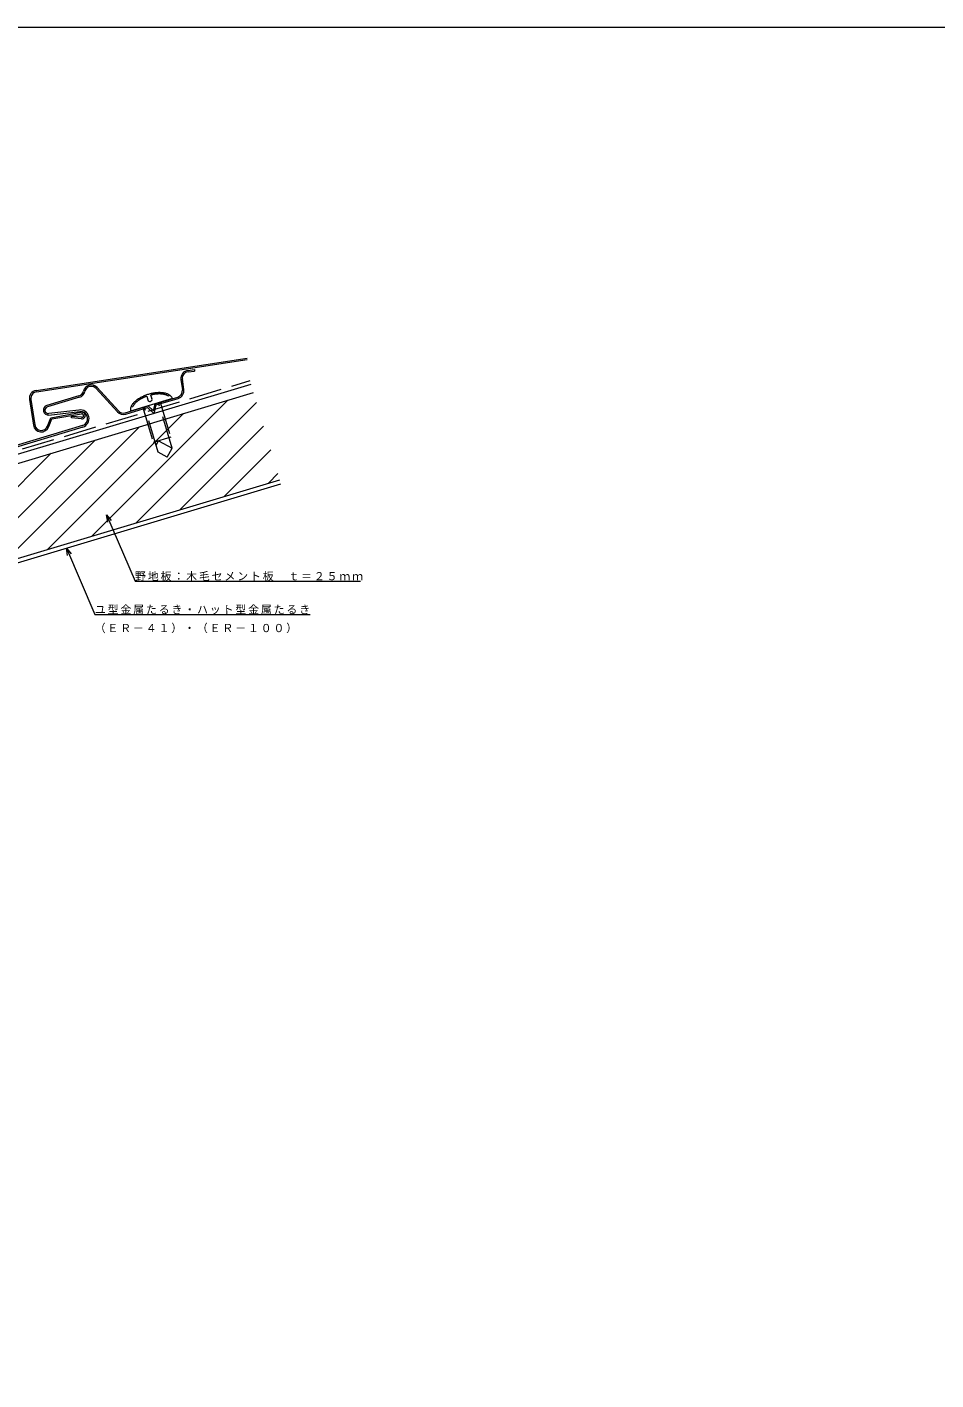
# Model space of a CAD drawing. Units: millimetres, scale not verified. Extents: x -567 to 1761, y -2125 to 401.
# Drawn here: x -217.9 to 31.8, y 29.3 to 400.9 of the extents above; entities that cross this region are included whole.
import ezdxf

# ---------------------------------------------------------------- set-up
doc = ezdxf.new("R2010")
doc.units = ezdxf.units.MM
doc.header["$LTSCALE"] = 3
doc.linetypes.add('DASHED3', pattern=[4, 3, -1])
doc.layers.add('0-0_0', color=7, linetype='Continuous', lineweight=18)
doc.layers.add('0-2_LAYER003', color=7, linetype='Continuous', lineweight=18)
doc.styles.add('ＭＳ ゴシック', font='')
doc.styles.get('ＭＳ ゴシック').set_extended_font_data('MS Gothic')

msp = doc.modelspace()

# ---------------------------------------------------------------- linework, layer by layer
at = {"layer": '0-0_0', "color": 3}
for p, q in [((-215.426, 301.118), (-157.469, 309.986)), ((-215.366, 300.723), (-157.409, 309.591)), ((-173.722, 306.636), (-171.926, 306.847)), ((-173.675, 306.239), (-171.88, 306.45)), ((-171.926, 306.847), (-171.88, 306.45)), ((-193.08, 295.229), (-198.951, 301.65)), ((-192.785, 295.499), (-198.656, 301.92)), ((-175.643, 304.142), (-175.239, 301.297)), ((-174.843, 301.353), (-175.247, 304.198)), ((-217.268, 298.61), (-216.194, 291.592)), ((-216.873, 298.671), (-215.799, 291.653)), ((-203.655, 299.631), (-212.461, 296.989)), ((-203.54, 299.248), (-212.347, 296.606)), ((-183.224, 295.496), (-182.764, 297.442)), ((-182.764, 297.442), (-176.504, 299.32)), ((-182.428, 297.125), (-176.389, 298.937)), ((-212.313, 291.351), (-211.422, 293.638)), ((-203.676, 295.742), (-211.966, 294.769)), ((-211.919, 294.371), (-203.402, 295.372)), ((-211.422, 293.638), (-203.028, 295.134)), ((-205.73, 293.59), (-205.696, 293.989)), ((-202.93, 293.752), (-205.696, 293.989)), ((-190.939, 294.989), (-184.68, 296.867)), ((-190.824, 294.606), (-184.786, 296.418)), ((-184.786, 296.418), (-182.994, 294.729)), ((-184.68, 296.867), (-183.224, 295.496)), ((-182.994, 294.729), (-182.428, 297.125)), ((-202.703, 291.46), (-305.747, 260.547)), ((-202.588, 291.077), (-305.655, 260.157)), ((-202.964, 293.353), (-205.73, 293.59))]:
    msp.add_line(p, q, dxfattribs=at)
at = {"layer": '0-0_0', "color": 4}
for p, q in [((-371.889, 238.199), (-156.378, 302.852)), ((-363.67, 210.805), (-148.16, 275.458))]:
    msp.add_line(p, q, dxfattribs=at)
at = {"layer": '0-0_0', "linetype": 'DASHED3'}
for p, q in [((-299.614, 260.925), (-156.665, 303.81)), ((-178.071, 285.277), (-181.806, 297.729)), ((-181.327, 297.873), (-178.454, 288.295)), ((-186.116, 296.436), (-183.243, 286.858)), ((-181.902, 284.128), (-185.637, 296.58)), ((-178.454, 288.295), (-183.243, 286.858)), ((-182.477, 286.046), (-181.788, 287.279)), ((-181.788, 287.279), (-178.071, 285.277)), ((-179.411, 282.787), (-181.902, 284.128)), ((-179.411, 282.787), (-178.071, 285.277))]:
    msp.add_line(p, q, dxfattribs=at)
at = {"layer": '0-0_0'}
for p, q in [((-371.199, 235.9), (-155.688, 300.553)), ((-200.072, 261.137), (-162.786, 298.424)), ((-177.98, 298.877), (-189.469, 295.43)), ((-187.95, 264.774), (-154.876, 297.848)), ((-185.056, 299.514), (-184.756, 298.515)), ((-183.569, 298.732), (-183.907, 299.859)), ((-178.589, 299.738), (-179.202, 299.554)), ((-212.194, 257.501), (-174.907, 294.787)), ((-188.907, 296.643), (-189.43, 296.486)), ((-224.316, 253.864), (-187.029, 291.151)), ((-175.829, 268.41), (-152.918, 291.321)), ((-236.438, 250.228), (-199.151, 287.514)), ((-248.56, 246.591), (-211.273, 283.878)), ((-163.707, 272.047), (-150.96, 284.794)), ((-364.015, 211.954), (-148.504, 276.608)), ((-151.585, 275.683), (-149.002, 278.266)), ((-196.053, 266.936), (-188.261, 248.724)), ((-196.053, 266.936), (-194.817, 265.363)), ((-195.769, 264.956), (-196.053, 266.936)), ((-207.087, 257.78), (-199.295, 239.568)), ((-188.261, 248.724), (-126.338, 248.724)), ((-199.295, 239.568), (-140.162, 239.568))]:
    msp.add_line(p, q, dxfattribs=at)
for points in [[(-188.681, 297.69), (-188.808, 297.545), (-188.926, 297.398), (-189.034, 297.252), (-189.132, 297.105), (-189.219, 296.959), (-189.296, 296.812), (-189.363, 296.667), (-189.418, 296.522), (-189.463, 296.379), (-189.497, 296.237), (-189.52, 296.096), (-189.532, 295.958), (-189.533, 295.822), (-189.522, 295.689), (-189.501, 295.558), (-189.469, 295.43)], [(-188.112, 297.726), (-188.158, 297.681), (-188.202, 297.636), (-188.246, 297.591), (-188.288, 297.546), (-188.33, 297.501), (-188.37, 297.456), (-188.41, 297.411), (-188.448, 297.366), (-188.485, 297.32), (-188.521, 297.275), (-188.556, 297.23), (-188.59, 297.184), (-188.623, 297.139), (-188.655, 297.094), (-188.685, 297.048), (-188.715, 297.003), (-188.743, 296.957), (-188.77, 296.912), (-188.796, 296.867), (-188.821, 296.822), (-188.844, 296.777), (-188.867, 296.732), (-188.888, 296.687), (-188.908, 296.642), (-188.927, 296.597)], [(-187.345, 298.793), (-187.54, 298.664), (-187.728, 298.531), (-187.908, 298.396), (-188.079, 298.258), (-188.243, 298.119), (-188.398, 297.977), (-188.544, 297.834), (-188.681, 297.69)], [(-187.711, 298.077), (-187.765, 298.034), (-187.817, 297.99), (-187.869, 297.946), (-187.919, 297.903), (-187.969, 297.859), (-188.018, 297.814), (-188.065, 297.77), (-188.112, 297.726)], [(-185.055, 299.509), (-185.133, 299.48), (-185.211, 299.451), (-185.289, 299.422), (-185.366, 299.392), (-185.443, 299.362), (-185.519, 299.331), (-185.595, 299.299), (-185.671, 299.267), (-185.746, 299.235), (-185.821, 299.202), (-185.895, 299.169), (-185.968, 299.135), (-186.042, 299.1), (-186.114, 299.066), (-186.186, 299.031), (-186.258, 298.995), (-186.329, 298.959), (-186.399, 298.923), (-186.469, 298.886), (-186.538, 298.848), (-186.607, 298.811), (-186.674, 298.773), (-186.742, 298.734), (-186.808, 298.696), (-186.874, 298.656), (-186.939, 298.617), (-187.003, 298.577), (-187.066, 298.537), (-187.129, 298.497), (-187.191, 298.456), (-187.252, 298.415), (-187.313, 298.374), (-187.372, 298.332), (-187.431, 298.29), (-187.489, 298.248), (-187.546, 298.206), (-187.602, 298.163), (-187.657, 298.12), (-187.711, 298.077)], [(-178.744, 299.852), (-178.879, 299.937), (-179.024, 300.017), (-179.178, 300.091), (-179.34, 300.16), (-179.511, 300.223), (-179.69, 300.28), (-179.876, 300.331), (-180.07, 300.377), (-180.271, 300.416), (-180.478, 300.448), (-180.691, 300.475), (-180.91, 300.495), (-181.135, 300.509), (-181.365, 300.516), (-181.599, 300.517), (-181.837, 300.512), (-182.078, 300.5), (-182.323, 300.482), (-182.57, 300.458), (-182.82, 300.427), (-183.071, 300.39), (-183.324, 300.347), (-183.577, 300.298), (-183.831, 300.242), (-184.084, 300.181), (-184.337, 300.115), (-184.588, 300.042), (-184.838, 299.964), (-185.086, 299.881), (-185.331, 299.792), (-185.573, 299.699), (-185.811, 299.601), (-186.046, 299.498), (-186.276, 299.39), (-186.501, 299.278), (-186.721, 299.163), (-186.936, 299.043), (-187.144, 298.92), (-187.345, 298.793)], [(-181.356, 300.148), (-181.428, 300.15), (-181.5, 300.151), (-181.573, 300.151), (-181.646, 300.15), (-181.72, 300.149), (-181.794, 300.148), (-181.869, 300.145), (-181.944, 300.142), (-182.019, 300.139), (-182.095, 300.134), (-182.171, 300.129), (-182.248, 300.123), (-182.325, 300.117), (-182.402, 300.11), (-182.48, 300.102), (-182.557, 300.094), (-182.635, 300.085), (-182.714, 300.075), (-182.792, 300.065), (-182.871, 300.054), (-182.95, 300.042), (-183.029, 300.03), (-183.108, 300.017), (-183.187, 300.004), (-183.267, 299.99), (-183.346, 299.975), (-183.426, 299.959), (-183.506, 299.943), (-183.585, 299.927), (-183.665, 299.909), (-183.745, 299.891), (-183.825, 299.873), (-183.905, 299.854)], [(-179.11, 299.582), (-179.151, 299.608), (-179.193, 299.633), (-179.236, 299.658), (-179.28, 299.683), (-179.325, 299.706), (-179.371, 299.73), (-179.417, 299.752), (-179.465, 299.774), (-179.514, 299.796), (-179.564, 299.816), (-179.614, 299.837), (-179.666, 299.856), (-179.718, 299.875), (-179.771, 299.894), (-179.825, 299.912), (-179.881, 299.929), (-179.936, 299.945), (-179.993, 299.961), (-180.051, 299.977), (-180.109, 299.991), (-180.168, 300.006), (-180.228, 300.019), (-180.289, 300.032), (-180.351, 300.044), (-180.413, 300.056), (-180.476, 300.066), (-180.54, 300.077), (-180.604, 300.086), (-180.669, 300.095), (-180.735, 300.103), (-180.802, 300.111), (-180.869, 300.118), (-180.937, 300.124), (-181.005, 300.13), (-181.074, 300.135), (-181.144, 300.139), (-181.214, 300.143), (-181.285, 300.146), (-181.356, 300.148)], [(-177.975, 298.879), (-178.018, 299.003), (-178.072, 299.124), (-178.137, 299.241), (-178.213, 299.354), (-178.298, 299.463), (-178.395, 299.567), (-178.501, 299.667), (-178.618, 299.762), (-178.744, 299.852)], [(-206.803, 255.8), (-207.087, 257.78), (-205.851, 256.208)]]:
    msp.add_lwpolyline(points, dxfattribs=at)
at = {"layer": '0-0_0', "color": 3}
msp.add_lwpolyline([(-211.94, 291.206), (-211.131, 293.284), (-202.958, 294.741)], dxfattribs=at)
for centre, radius, start, end in [((-173.465, 304.451), 2.2, 96.69923, 188.08359), ((-173.465, 304.451), 1.8, 96.69923, 188.08359), ((-215.094, 298.943), 2.2, 98.69923, 188.70291), ((-200.28, 300.435), 2.2, 42.43953, 166.69923), ((-200.28, 300.435), 1.8, 42.43953, 166.69923), ((-177.022, 301.044), 1.8, 286.69922, 8.08359), ((-177.022, 301.044), 2.2, 286.69922, 8.08359), ((-215.094, 298.943), 1.8, 98.69923, 188.70291), ((-204.172, 301.355), 1.8, 286.69922, 346.69922), ((-204.172, 301.355), 2.2, 286.69922, 346.69922), ((-212.076, 295.704), 1.342, 106.69922, 276.69922), ((-212.076, 295.704), 0.942, 106.69922, 276.69922), ((-203.278, 293.376), 2.4, 286.69922, 99.56221), ((-203.278, 293.376), 2, 286.69922, 93.56294), ((-202.87, 294.248), 0.9, 264.02316, 104.10925), ((-202.87, 294.248), 0.5, 263.6521, 104.10925), ((-191.456, 296.713), 2.2, 222.43954, 286.69922), ((-191.456, 296.713), 1.8, 222.43954, 286.69922), ((-214.019, 291.925), 2.2, 188.70291, 341.41333), ((-214.019, 291.925), 1.8, 188.70291, 341.41333)]:
    msp.add_arc(centre, radius, start, end, dxfattribs=at)
at = {"layer": '0-0_0'}
msp.add_arc((-184.181, 298.687), 0.6, 196.69923, 16.69923, dxfattribs=at)
at = {"layer": '0-2_LAYER003'}
msp.add_lwpolyline([(-567, 400.95), (567, 400.95), (567, -400.95), (-567, -400.95)], close=True, dxfattribs=at)

# ---------------------------------------------------------------- texts
at = {"layer": '0-0_0', "char_height": 2.199, "attachment_point": 7, "style": 'ＭＳ ゴシック'}
for s, insert in [('\\T1.17;野地板：木毛セメント板\u3000ｔ＝２５ｍｍ', (-188.261, 248.724)), ('\\T1.17;ユ型金属たるき・ハット型金属たるき', (-199.295, 239.568)), ('\\T1.17;（ＥＲ－４１）・（ＥＲ－１００）', (-199.348, 234.427))]:
    msp.add_mtext(s, dxfattribs=dict(at, insert=insert))

doc.saveas('drawing.dxf')
